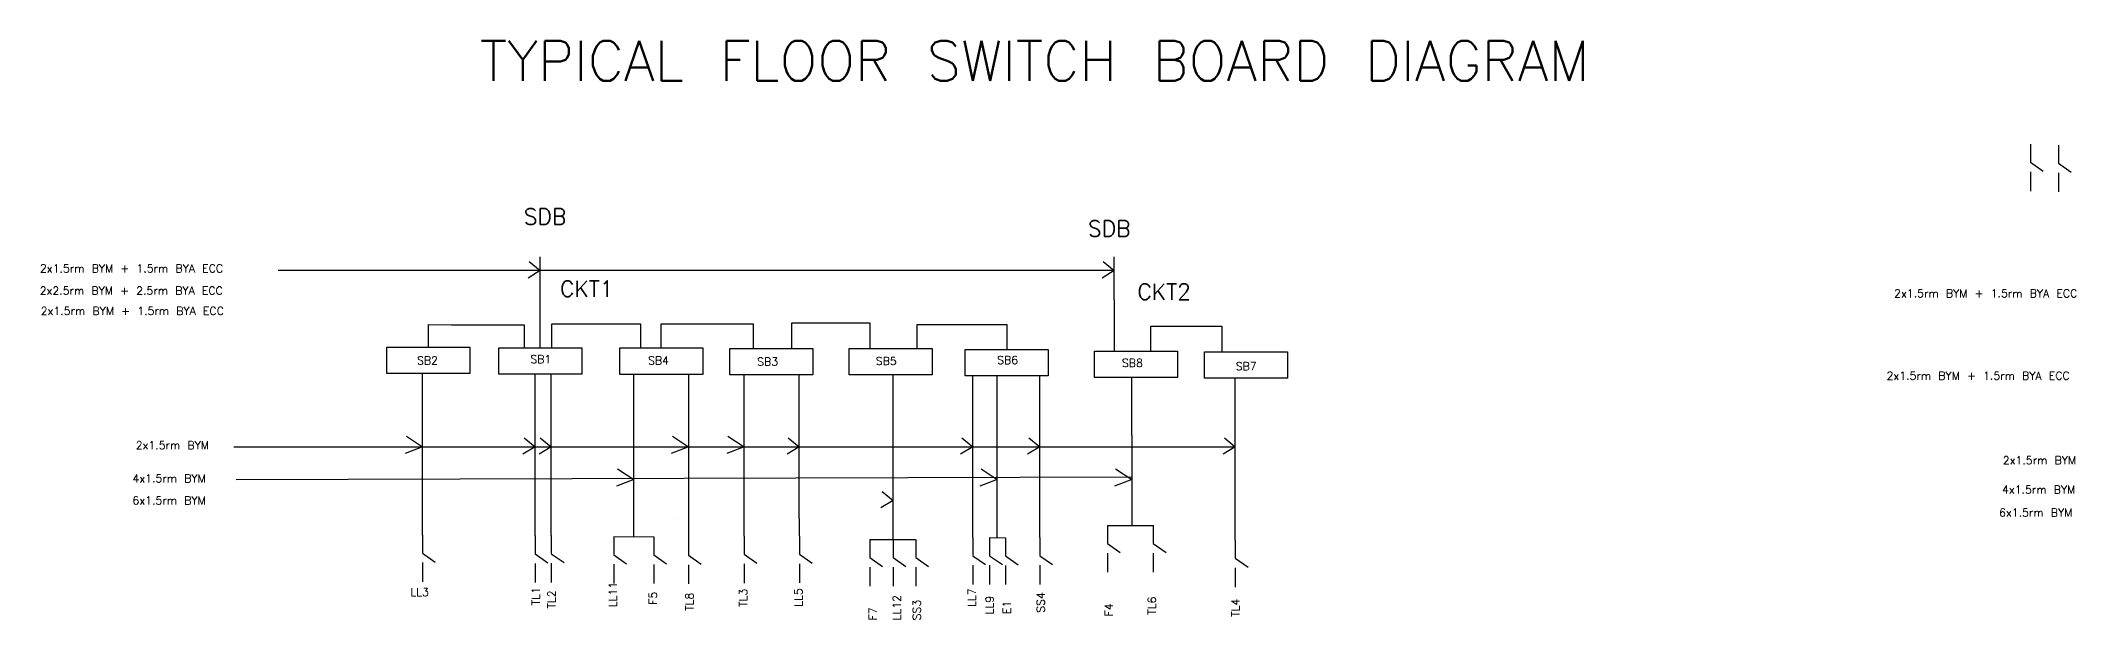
# Model space of a CAD drawing. Header units: inches. Extents: x -263 to 402, y -25 to 54.
# Drawn here: x -263.2 to -8.8, y -25.1 to 47.3 of the extents above; entities that cross this region are included whole.
import ezdxf

# ---------------------------------------------------------------- set-up
doc = ezdxf.new("R2010")
doc.units = ezdxf.units.IN
doc.header["$MEASUREMENT"] = 0
doc.layers.add('Legend', color=50, linetype='Continuous')
doc.styles.get("Standard").update_dxf_attribs({"font": 'txt.shx', "bigfont": '@extfont2.shx'})

# ---------------------------------------------------------------- blocks, each defined once
blk = doc.blocks.new('K')
for p, q in [((0, -2.22), (0, -4.46)), ((0, -4.48), (1.59, -5.6)), ((0, -5.67), (0, -8.07))]:
    blk.add_line(p, q)
blk = doc.blocks.new('SA')
for p, q in [((0, 0), (-1.52, -0.93)), ((-1.37, 1.13), (0, 0))]:
    blk.add_line(p, q)
blk = doc.blocks.new('Arrow')
for p, q in [((0, 0), (-2.16, -0.85)), ((-2.02, 1.32), (0, 0))]:
    blk.add_line(p, q)

msp = doc.modelspace()

# ---------------------------------------------------------------- linework, layer by layer
at = {"color": 2}
for p, q in [((-129.04, 18.5), (-233.52, 18.5)), ((-239.06, -3.53), (-224.9, -3.53)), ((-224.9, -3.53), (-217.35, -3.53)), ((-217.35, -3.53), (-113.9, -3.53)), ((-238.76, -7.61), (-126.85, -7.29))]:
    msp.add_line(p, q, dxfattribs=at)
for p, q in [((-200.76, 8.83), (-200.76, 20.21)), ((-129.04, 14.86), (-129.04, 20.21)), ((-129.04, 14.86), (-129.04, 8.42)), ((-214.73, 8.91), (-214.73, 11.75)), ((-214.73, 11.75), (-211.83, 11.71)), ((-211.83, 11.71), (-202.76, 11.71)), ((-202.76, 11.71), (-202.76, 8.9)), ((-199.32, 8.9), (-199.32, 11.83)), ((-199.32, 11.83), (-188.25, 11.83)), ((-188.25, 11.83), (-188.25, 8.82)), ((-185.63, 8.82), (-185.63, 11.82)), ((-185.63, 11.82), (-174.15, 11.82)), ((-174.15, 11.82), (-174.15, 8.74)), ((-169.3, 8.74), (-169.3, 11.97)), ((-169.3, 11.97), (-159.59, 11.97)), ((-159.59, 11.97), (-159.59, 8.74)), ((-153.64, 8.7), (-153.64, 11.77)), ((-153.64, 11.77), (-144.75, 11.77)), ((-144.75, 11.77), (-142.45, 11.77)), ((-142.45, 11.77), (-142.45, 8.63)), ((-124.46, 8.49), (-124.46, 11.56)), ((-124.46, 11.56), (-115.57, 11.56)), ((-115.57, 11.56), (-115.57, 8.41)), ((-215.47, -12.34), (-215.47, 5.61)), ((-201.41, -12.42), (-201.41, 5.53)), ((-199.38, -12.42), (-199.38, 5.53)), ((-189.07, -14.79), (-189.07, 5.46)), ((-182.22, 5.52), (-182.22, -14.89)), ((-175.28, -12.51), (-175.28, 5.45)), ((-168.4, -12.52), (-168.4, 5.43)), ((-156.67, -1.92), (-156.67, 5.45)), ((-146.71, -14.9), (-146.71, 5.33)), ((-143.65, -12.69), (-143.65, 5.26)), ((-138.33, -12.69), (-138.33, 5.26)), ((-126.85, -2.14), (-126.85, 5.13)), ((-113.9, -12.97), (-113.9, 4.98)), ((-156.67, -15.13), (-156.67, -1.92)), ((-126.85, -2.14), (-126.85, -12.45)), ((-126.85, -2.14), (-126.85, -12.45)), ((-215.47, -14.58), (-215.47, -12.34)), ((-201.41, -14.68), (-201.41, -12.42)), ((-199.38, -14.65), (-199.38, -12.42)), ((-183.82, -12.5), (-183.82, -12.5)), ((-175.28, -14.73), (-175.28, -12.51)), ((-168.38, -14.72), (-168.38, -12.5)), ((-143.65, -14.9), (-143.65, -12.69)), ((-138.33, -14.9), (-138.33, -12.69)), ((-126.85, -12.45), (-126.85, -13.38)), ((-191.56, -14.78), (-186.57, -14.8)), ((-159.56, -15.13), (-153.85, -15.13)), ((-144.6, -14.9), (-142.61, -14.93)), ((-129.82, -13.38), (-124.11, -13.38)), ((-113.9, -15.23), (-113.9, -12.97))]:
    msp.add_line(p, q)
for points in [[(-219.92, 8.91), (-209.55, 8.91), (-209.55, 5.61), (-219.92, 5.61)], [(-205.94, 8.83), (-195.58, 8.83), (-195.58, 5.53), (-205.94, 5.53)], [(-190.82, 8.82), (-180.45, 8.82), (-180.45, 5.52), (-190.82, 5.52)], [(-177.08, 8.74), (-166.71, 8.74), (-166.71, 5.45), (-177.08, 5.45)], [(-162.16, 8.74), (-151.8, 8.74), (-151.8, 5.45), (-162.16, 5.45)], [(-147.64, 8.63), (-137.27, 8.63), (-137.27, 5.33), (-147.64, 5.33)], [(-131.48, 8.42), (-121.11, 8.42), (-121.11, 5.13), (-131.48, 5.13)], [(-117.74, 8.35), (-107.38, 8.35), (-107.38, 5.05), (-117.74, 5.05)]]:
    msp.add_lwpolyline(points, close=True)

# ---------------------------------------------------------------- block references
for name, p in [('K', (-14.54, 36.52)), ('K', (-11.03, 36.41)), ('SA', (-129.04, 18.5)), ('K', (-215.47, -12.36)), ('K', (-201.41, -12.46)), ('K', (-199.38, -12.43)), ('K', (-191.56, -12.56)), ('K', (-186.57, -12.58)), ('K', (-182.23, -12.63)), ('K', (-175.28, -12.51)), ('K', (-168.38, -12.5)), ('K', (-159.56, -12.91)), ('K', (-156.67, -12.91)), ('K', (-153.84, -12.92)), ('K', (-146.71, -12.68)), ('K', (-144.6, -12.68)), ('K', (-142.61, -12.71)), ('K', (-138.32, -12.68)), ('K', (-129.86, -11.16)), ('K', (-124.15, -11.16)), ('K', (-113.9, -13.01))]:
    msp.add_blockref(name, p)
at = {"color": 6}
for name, p in [('SA', (-200.76, 18.5)), ('Arrow', (-215.47, -3.53)), ('SA', (-201.41, -3.53)), ('SA', (-199.38, -3.53)), ('Arrow', (-182.22, -3.53)), ('Arrow', (-175.28, -3.53)), ('SA', (-168.4, -3.54)), ('SA', (-146.71, -3.53)), ('SA', (-138.33, -3.53)), ('SA', (-113.9, -3.53)), ('Arrow', (-189.07, -7.61)), ('Arrow', (-143.65, -7.61)), ('Arrow', (-126.85, -7.61)), ('SA', (-156.67, -10.26))]:
    msp.add_blockref(name, p, dxfattribs=at)

# ---------------------------------------------------------------- texts
at = {"attachment_point": 1}
for s, width, insert, char_height in [('TYPICAL FLOOR SWITCH BOARD DIAGRAM', 131.5, (-208.31, 47.25), 5), ('LL3', 3.1181, (-216.99, -21.22), 1)]:
    msp.add_mtext_dynamic_manual_height_columns(s, width=width, gutter_width=1, heights=[0], dxfattribs=dict(at, insert=insert, char_height=char_height))
for s, insert, char_height, width in [('SDB', (-202.81, 26.25), 2, 3.4801), ('SDB', (-132.31, 24.75), 2, 3.4801), ('CKT1', (-198.29, 17.23), 2, 3.4801), ('CKT2', (-126.14, 16.86), 2, 3.4801), ('SB2', (-216.16, 7.76), 1, 3.7812), ('SB1', (-202, 7.92), 1, 5.3182), ('SB4', (-187.29, 7.75), 1, 5.3182), ('SB5', (-158.83, 7.69), 1, 5.3182), ('SB6', (-143.66, 7.81), 1, 5.3182), ('SB3', (-173.65, 7.61), 1, 5.3182), ('SB8', (-128.07, 7.45), 1, 5.3182), ('SB7', (-113.86, 7.03), 1, 5.3182)]:
    msp.add_mtext(s, dxfattribs=dict(at, insert=insert, char_height=char_height, width=width))
at = {"char_height": 1, "attachment_point": 1, "rotation": 90}
for s, width, heights, insert in [('TL1', 3.1181, [0], (-201.82, -23.37)), ('TL2', 1, [0], (-199.84, -23.77)), ('LL11', 1, [0], (-192.17, -23.61)), ('F5', 1, [1], (-187.17, -23.3)), ('TL8', 1, [1], (-182.61, -24.06)), ('TL3', 1, [0], (-175.9, -23.56)), ('LL5', 1, [0], (-169, -23.55)), ('LL12', 1, [0], (-156.71, -25.25)), ('SS3', 1, [0], (-154.21, -25.25)), ('LL7', 3.1181, [0], (-147.33, -23.57)), ('LL9', 3.1181, [0], (-145.1, -24.5)), ('SS4', 1, [0], (-138.72, -24.3)), ('TL6', 1, [0], (-124.82, -24.55)), ('TL4', 3.1181, [0], (-114.39, -24.82)), ('F7', 1, [0], (-159.71, -25.25)), ('E1', 3.1181, [0], (-142.96, -24.46)), ('F4', 1, [0], (-130.21, -24.75))]:
    msp.add_mtext_dynamic_manual_height_columns(s, width=width, gutter_width=1, heights=heights, dxfattribs=dict(at, insert=insert))
at = {"layer": 'Legend', "char_height": 1, "attachment_point": 1}
for s, insert in [('2x1.5rm BYM + 1.5rm BYA ECC', (-263.28, 19.27)), ('2x2.5rm BYM + 2.5rm BYA ECC', (-263.31, 16.49)), ('2x1.5rm BYM + 1.5rm BYA ECC', (-31.57, 16.15)), ('2x1.5rm BYM + 1.5rm BYA ECC', (-263.18, 13.95)), ('2x1.5rm BYM + 1.5rm BYA ECC', (-32.52, 5.85)), ('2x1.5rm BYM', (-251.31, -2.85)), ('2x1.5rm BYM', (-17.99, -4.73)), ('4x1.5rm BYM', (-251.71, -6.99)), ('6x1.5rm BYM', (-251.71, -9.75)), ('4x1.5rm BYM', (-18.09, -8.4)), ('6x1.5rm BYM', (-18.46, -11.27))]:
    msp.add_mtext_dynamic_manual_height_columns(s, width=28.0373, gutter_width=1, heights=[0], dxfattribs=dict(at, insert=insert))

doc.saveas('drawing.dxf')
